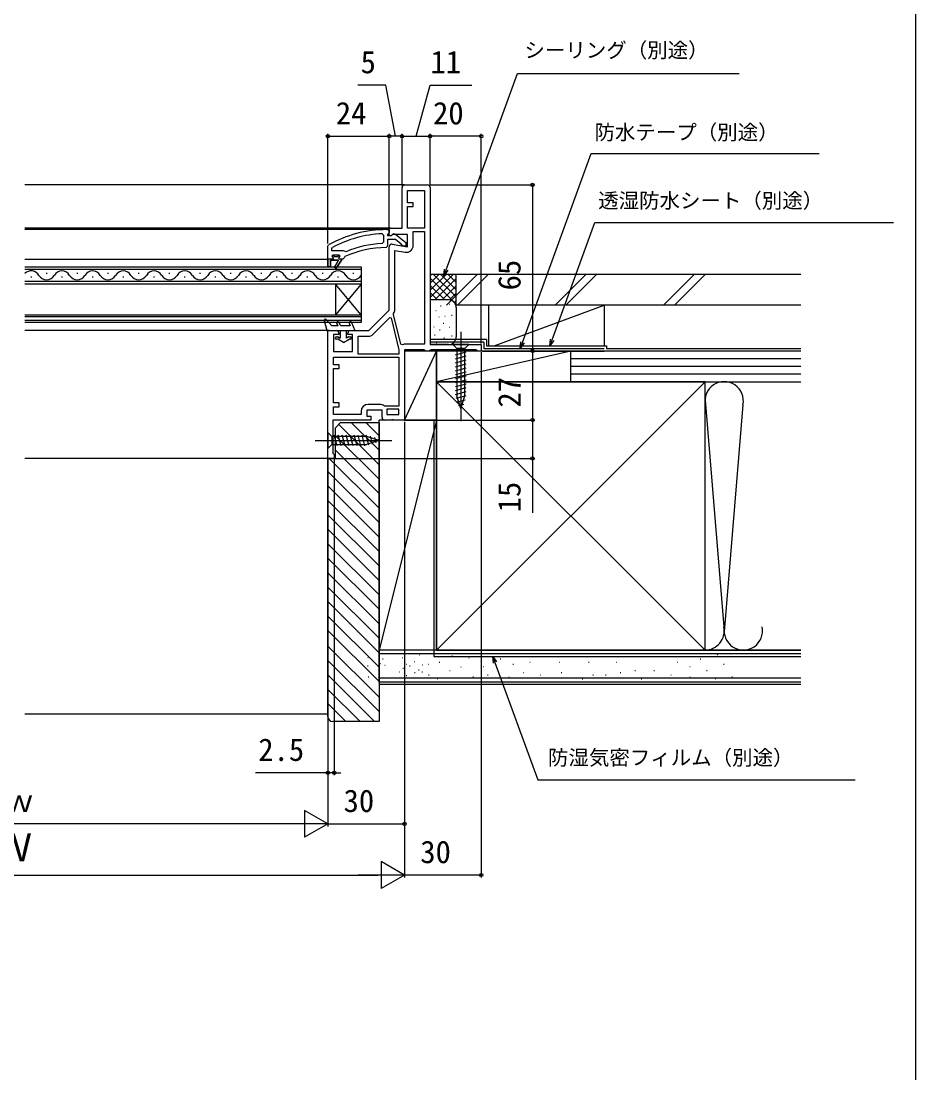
# Model space of a CAD drawing. Units: millimetres, scale not verified. Extents: x -525 to 525, y -785 to 781.
# Drawn here: x 175 to 525, y 32.8 to 444.3 of the extents above; entities that cross this region are included whole.
import ezdxf
from ezdxf.enums import TextEntityAlignment as Align

# ---------------------------------------------------------------- set-up
doc = ezdxf.new("R2010")
doc.units = ezdxf.units.MM
doc.header["$LTSCALE"] = 4
for name, color, linetype in [('0-2_YKK_11', 7, 'Continuous'), ('0-3_YKK_12', 2, 'Continuous'), ('0-4_YKK_13', 4, 'Continuous'), ('0-6_YKK_D', 6, 'Continuous'), ('0-7_YKK_ZWAK', 7, 'Continuous'), ('0-8_YSS_K', 3, 'Continuous'), ('0-9_YSS_KE', 3, 'Continuous')]:
    doc.layers.add(name, color=color, linetype=linetype)
doc.styles.add('ＭＳ ゴシック', font='')
doc.styles.get('ＭＳ ゴシック').set_extended_font_data('MS Gothic')

msp = doc.modelspace()

# ---------------------------------------------------------------- linework, layer by layer
at = {"layer": '0-2_YKK_11'}
for p, q in [((325.005, 380.2), (334.005, 380.2)), ((322.805, 315.2), (322.805, 314)), ((315.305, 294.3), (310.705, 294.3))]:
    msp.add_line(p, q, dxfattribs=at)
for points in [[(335.005, 379.2), (335.005, 317.7), (355.005, 317.7), (355.005, 315.2), (353.705, 315.2), (353.272, 315.45), (352.839, 315.7), (335.371, 315.7), (334.938, 315.45), (334.505, 315.2), (333.405, 315.2), (332.972, 315.45), (332.539, 315.7), (325.005, 315.7), (325.005, 288.2), (320.763, 288.2), (320.58, 288.32), (320.03, 288.32), (319.847, 288.2), (317.205, 288.2)], [(320.178, 356.985), (326.205, 355.922), (326.205, 360.8), (320.448, 360.8), (319.52, 360.22), (319.005, 360.505), (319.005, 363.2), (324.005, 363.2), (324.005, 379.2)], [(318.005, 362.7), (319.005, 362.7), (319.005, 361.6), (318.567, 361.104), (318.305, 360.806), (318.305, 360.4), (319.705, 360.4), (320.105, 360.6)], [(316.184, 361.063), (316.705, 360.563), (316.705, 357.76), (316.227, 357.261)], [(321.522, 360.787), (325.505, 357.675), (325.505, 356.2), (324.404, 356.2), (323.904, 356.675), (323.713, 357.045), (321.466, 358.8), (318.305, 358.8), (318.305, 356.199), (317.807, 355.699)], [(332.805, 362), (332.805, 317.9), (325.505, 317.9)], [(328.405, 356.518), (328.405, 362), (332.805, 362)], [(295.005, 351.2), (295.005, 356.247), (295.258, 356.682)], [(301.117, 354.4), (296.605, 354.4), (296.605, 355.306), (296.867, 355.745)], [(302.101, 354.055), (301.511, 354.208), (301.117, 354.4)], [(303.805, 323.2), (311.005, 323.2), (319.005, 331.2), (319.005, 356)], [(321.205, 331.407), (321.205, 354.57), (325.236, 353.859)], [(301.696, 352.126), (301.405, 351.686), (300.905, 351.2), (300.305, 351.2), (300.305, 350.7), (298.218, 347.568), (297.54, 347.989), (299.105, 350.7), (296.005, 350.7), (296.005, 348.2), (295.005, 348.2), (295.005, 351.2), (295.005, 348.2), (296.005, 348.2), (296.005, 350.7), (299.105, 350.7), (297.54, 347.989), (298.218, 347.568), (300.305, 350.7), (300.305, 351.2), (299.505, 351.2), (299.205, 351.5), (299.43, 351.79), (299.805, 352.275), (299.805, 352.3), (298.999, 352.3), (298.701, 352.037), (297.709, 352.037), (297.411, 352.3), (296.605, 352.3), (297.105, 352.8), (299.305, 352.8), (299.805, 352.3), (298.999, 352.3), (298.701, 352.037), (297.709, 352.037), (297.411, 352.3), (296.605, 352.3), (296.98, 351.79), (297.205, 351.5)], [(297.205, 351.5), (296.905, 351.2), (295.005, 351.2)], [(324.224, 317.577), (323.501, 317.898), (320.661, 329.483), (320.734, 329.884)], [(312.707, 321.791), (319.196, 328.28), (319.759, 328.123), (322.81, 315.677), (322.822, 315.502)], [(316.205, 289.2), (316.205, 292.1), (310.205, 292.1), (310.205, 289.7), (311.805, 289.7), (311.805, 288.2), (297.005, 288.2), (297.005, 275.292), (297.255, 274.996), (297.505, 274.7), (297.505, 273.2), (295.005, 273.2), (295.005, 323.2), (298.305, 323.2)], [(299.305, 322.2), (299.305, 321.7), (297.205, 321.7), (297.205, 315), (304.605, 315), (304.605, 321.7), (302.805, 321.7), (302.805, 322.2)], [(322.805, 314), (306.805, 314), (306.805, 321), (310.798, 321)], [(297.205, 312.8), (322.805, 312.8), (322.805, 293.6), (317.302, 293.6), (316.99, 293.709)], [(308.005, 291.6), (308.005, 290.4), (297.205, 290.4), (297.205, 293.4), (299.405, 293.4), (299.405, 294.9), (297.205, 294.9), (297.205, 308.3), (299.405, 308.3), (299.405, 309.8), (297.205, 309.8), (297.205, 312.8)]]:
    msp.add_lwpolyline(points, dxfattribs=at)
for points in [[(332.805, 378), (332.805, 363.2), (326.205, 363.2), (326.205, 371.7), (328.405, 371.7), (328.405, 373.2), (326.205, 373.2), (326.205, 378)], [(322.805, 292.4), (318.005, 292.4), (318.005, 290.4), (322.805, 290.4)]]:
    msp.add_lwpolyline(points, close=True, dxfattribs=at)
for centre, radius, start, end in [((325.005, 379.2), 1, 90, 180), ((334.005, 379.2), 1, 360, 90), ((318.005, 316.7), 46, 89.99999, 119.63715), ((318.005, 316.7), 44.4, 92.34992, 118.42982), ((320.905, 360), 1, 51.91328, 143.13011), ((318.005, 316.7), 39, 90.29012, 114.71984), ((318.005, 316.7), 40.6, 92.5101, 113.06204), ((320.005, 356), 1, 80, 180), ((325.705, 356.518), 2.7, 260, 0), ((318.505, 331.407), 2.7, 325.65676, 360), ((298.305, 322.2), 1, 0, 90), ((303.805, 322.2), 1, 90, 180), ((310.798, 323.7), 2.7, 270, 315), ((325.505, 315.2), 2.7, 90, 118.31334), ((325.505, 315.2), 2.7, 173.58075, 180), ((310.705, 291.6), 2.7, 90, 180), ((315.305, 291.6), 2.7, 51.37517, 90), ((317.205, 289.2), 1, 180, 270)]:
    msp.add_arc(centre, radius, start, end, dxfattribs=at)
at = {"layer": '0-3_YKK_12'}
for p, q in [((325.005, 380.2), (176.505, 380.2)), ((319.505, 363.2), (176.505, 363.2)), ((319.005, 362.7), (176.505, 362.7)), ((176.505, 351.2), (295.005, 351.2)), ((176.505, 347.2), (308.005, 347.2)), ((308.005, 342.4), (176.505, 342.4)), ((179.205, 344.04), (178.805, 344.04)), ((185.205, 345.56), (184.805, 345.56)), ((191.205, 344.04), (190.805, 344.04)), ((197.205, 345.56), (196.805, 345.56)), ((203.205, 344.04), (202.805, 344.04)), ((209.205, 345.56), (208.805, 345.56)), ((215.205, 344.04), (214.805, 344.04)), ((221.205, 345.56), (220.805, 345.56)), ((227.205, 344.04), (226.805, 344.04)), ((233.205, 345.56), (232.805, 345.56)), ((239.205, 344.04), (238.805, 344.04)), ((245.205, 345.56), (244.805, 345.56)), ((251.205, 344.04), (250.805, 344.04)), ((257.205, 345.56), (256.805, 345.56)), ((263.205, 344.04), (262.805, 344.04)), ((269.205, 345.56), (268.805, 345.56)), ((275.205, 344.04), (274.805, 344.04)), ((281.205, 345.56), (280.805, 345.56)), ((287.205, 344.04), (286.805, 344.04)), ((293.205, 345.56), (292.805, 345.56)), ((299.205, 344.04), (298.805, 344.04)), ((305.205, 345.56), (304.805, 345.56)), ((298.005, 341.4), (298.005, 329.4)), ((308.005, 341.4), (298.005, 329.4)), ((308.005, 329.4), (298.005, 341.4)), ((308.005, 341.4), (308.005, 329.4)), ((176.505, 328.7), (308.005, 328.7)), ((308.005, 327.1), (176.505, 327.1)), ((295.505, 323.2), (176.505, 323.2)), ((295.505, 273.203), (176.505, 273.203))]:
    msp.add_line(p, q, dxfattribs=at)
for points in [[(176.505, 348.2), (308.005, 348.2), (308.005, 341.4), (176.505, 341.4)], [(176.505, 329.4), (308.005, 329.4), (308.005, 326.4), (176.505, 326.4)]]:
    msp.add_lwpolyline(points, dxfattribs=at)
for centre, start, end in [((179.005, 343.123), 29.20254, 136.67029), ((191.005, 343.123), 29.20254, 150.79746), ((203.005, 343.123), 29.20254, 150.79746), ((215.005, 343.123), 29.20254, 150.79746), ((227.005, 343.123), 29.20254, 150.79746), ((239.005, 343.123), 29.20254, 150.79746), ((251.005, 343.123), 29.20254, 150.79746), ((263.005, 343.123), 29.20254, 150.79746), ((275.005, 343.123), 29.20254, 150.79746), ((287.005, 343.123), 29.20254, 150.79746), ((299.005, 343.123), 29.20254, 150.79746), ((185.005, 346.477), 209.20254, 330.79746), ((197.005, 346.477), 209.20254, 330.79746), ((209.005, 346.477), 209.20254, 330.79746), ((221.005, 346.477), 209.20254, 330.79746), ((233.005, 346.477), 209.20254, 330.79746), ((245.005, 346.477), 209.20254, 330.79746), ((257.005, 346.477), 209.20254, 330.79746), ((269.005, 346.477), 209.20254, 330.79746), ((281.005, 346.477), 209.20254, 330.79746), ((293.005, 346.477), 209.20254, 330.79746), ((305.005, 346.477), 209.20254, 330.79746)]:
    msp.add_arc(centre, 3.437, start, end, dxfattribs=at)
at = {"layer": '0-4_YKK_13'}
for p, q in [((293.616, 327.204), (294.605, 323.2)), ((294.303, 327.567), (296.605, 325)), ((298.974, 325), (298.463, 325.966)), ((303.344, 326.007), (303.766, 325)), ((304.266, 326.393), (305.605, 323.2)), ((294.605, 323.2), (305.605, 323.2)), ((298.974, 325), (296.605, 325)), ((299.805, 323.2), (299.805, 320.271)), ((302.305, 320.271), (302.305, 323.2)), ((347.005, 322.7), (347.005, 287.7)), ((298.205, 320.7), (298.955, 320.7)), ((298.839, 319.9), (298.205, 319.9)), ((301.055, 318.5), (298.839, 319.9)), ((299.155, 320.646), (299.805, 320.271)), ((301.055, 318.5), (303.271, 319.9)), ((302.955, 320.646), (302.305, 320.271)), ((303.155, 320.7), (303.905, 320.7)), ((303.905, 319.9), (303.271, 319.9)), ((350.105, 317.7), (343.905, 317.7)), ((343.905, 317.7), (345.455, 316.15)), ((350.105, 317.7), (348.555, 316.15)), ((344.905, 313.723), (349.105, 314.849)), ((344.905, 312.171), (349.105, 313.296)), ((345.455, 316.15), (345.455, 297.616)), ((348.555, 316.15), (345.455, 316.15)), ((348.555, 297.616), (348.555, 316.15)), ((344.905, 310.618), (349.105, 311.743)), ((344.905, 309.065), (349.105, 310.19)), ((344.905, 307.512), (349.105, 308.637)), ((344.905, 305.959), (349.105, 307.084)), ((344.905, 304.406), (349.105, 305.531)), ((344.905, 302.853), (349.105, 303.979)), ((344.905, 301.3), (349.105, 302.426)), ((344.905, 299.747), (349.105, 300.873)), ((344.905, 298.194), (349.105, 299.32)), ((345.164, 296.711), (349.105, 297.767)), ((347.005, 292.7), (345.455, 297.616)), ((347.005, 292.7), (348.555, 297.616)), ((345.615, 295.279), (348.651, 296.092)), ((346.067, 293.847), (348.116, 294.396)), ((290.005, 280.2), (320.005, 280.2)), ((295.005, 283.3), (295.005, 277.1)), ((295.005, 283.3), (296.555, 281.75)), ((310.089, 281.75), (296.555, 281.75)), ((296.555, 281.75), (296.555, 278.65)), ((298.64, 278.1), (297.515, 282.3)), ((300.193, 278.1), (299.067, 282.3)), ((301.746, 278.1), (300.62, 282.3)), ((303.299, 278.1), (302.173, 282.3)), ((304.852, 278.1), (303.726, 282.3)), ((306.405, 278.1), (305.279, 282.3)), ((307.957, 278.1), (306.832, 282.3)), ((309.51, 278.1), (308.385, 282.3)), ((310.994, 278.359), (309.938, 282.3)), ((315.005, 280.2), (310.089, 281.75)), ((315.005, 280.2), (310.089, 278.65)), ((312.426, 278.81), (311.612, 281.846)), ((313.858, 279.262), (313.309, 281.312)), ((295.005, 277.1), (296.555, 278.65)), ((296.555, 278.65), (310.089, 278.65))]:
    msp.add_line(p, q, dxfattribs=at)
msp.add_lwpolyline([(303.766, 325), (300.105, 325), (299.347, 326.434)], dxfattribs=at)
for centre, radius, start, end in [((294.005, 327.3), 0.4, 41.88663, 193.8652), ((298.905, 326.2), 0.5, 27.86478, 207.86478), ((303.805, 326.2), 0.5, 22.74717, 202.74717), ((298.205, 320.3), 0.4, 90.00219, 270), ((298.955, 320.3), 0.4, 60.0011, 90), ((303.155, 320.3), 0.4, 90, 120.00159), ((303.905, 320.3), 0.4, 270, 90.00219)]:
    msp.add_arc(centre, radius, start, end, dxfattribs=at)
at = {"layer": '0-6_YKK_D'}
for p, q in [((295, 357.247), (295, 400.224)), ((295, 399.224), (319, 399.224)), ((319, 363.7), (319, 400.224)), ((319, 363.2), (319, 400.224)), ((324, 399.224), (319, 399.224)), ((324, 380.2), (324, 400.224)), ((324, 379.972), (324, 400.224)), ((324, 399.224), (335, 399.224)), ((335, 380.2), (335, 400.224)), ((335, 380.2), (335, 400.224)), ((355, 399.224), (335, 399.224)), ((355, 318.2), (355, 400.224)), ((335, 380.199), (376, 380.199)), ((375, 380.199), (375, 315.199)), ((355, 314.7), (355, 109.199)), ((355.5, 315.199), (376, 315.199)), ((355.5, 315.199), (376, 315.199)), ((375, 315.199), (375, 288.199)), ((325.5, 288.199), (376, 288.199)), ((325.5, 288.199), (376, 288.199)), ((325.002, 287.5), (325.002, 109.199)), ((325.002, 287.5), (325.002, 109.199)), ((295, 272.7), (295, 149.199)), ((297.5, 272.7), (297.5, 149.199)), ((298, 273.199), (376, 273.199)), ((325.002, 267.391), (325.002, 129.199)), ((295.002, 171.199), (295.002, 129.199)), ((295.002, 171.199), (295.002, 129.199)), ((295, 150.199), (266.673, 150.199)), ((297.5, 150.199), (295, 150.199)), ((297.5, 150.199), (300.05, 150.199)), ((295.002, 130.199), (285.909, 135.449)), ((285.909, 135.449), (285.909, 124.949)), ((284.502, 130.199), (65.5, 130.199)), ((295.002, 130.199), (276.816, 130.199)), ((295.002, 130.199), (285.909, 124.949)), ((295.002, 130.199), (325.002, 130.199)), ((325.002, 110.199), (315.909, 115.449)), ((315.909, 115.449), (315.909, 104.949)), ((35.502, 110.199), (314.502, 110.199)), ((325.002, 110.199), (306.816, 110.199)), ((325.002, 110.199), (315.909, 104.949)), ((355, 110.199), (325.002, 110.199))]:
    msp.add_line(p, q, dxfattribs=at)
for points in [[(340.376, 344.61), (341.248, 347.007), (369.199, 423.802), (455.83, 423.802)], [(321.5, 399.224), (317.638, 419.224), (306.683, 419.224)], [(329.5, 399.224), (334.955, 419.224), (351.296, 419.224)], [(370.199, 316.2), (371.071, 318.596), (397.984, 392.538), (487.142, 392.538)], [(381.819, 317.2), (382.691, 319.596), (399.393, 365.483), (516.256, 365.483)], [(341.89, 346.773), (340.376, 344.61), (340.606, 347.24)], [(371.713, 318.363), (370.199, 316.2), (370.429, 318.83)], [(383.333, 319.363), (381.819, 317.2), (382.049, 319.83)], [(375, 288.199), (375, 273.199), (375, 251.922)], [(359.723, 193.07), (359.493, 195.7), (361.007, 193.537)], [(359.493, 195.7), (360.365, 193.304), (377.066, 147.417), (501.205, 147.417)]]:
    msp.add_lwpolyline(points, dxfattribs=at)
for centre in [(295, 399.224), (319, 399.224), (319, 399.224), (324, 399.224), (324, 399.224), (335, 399.224), (335, 399.224), (355, 399.224), (375, 380.199), (375, 315.199), (375, 315.199), (375, 288.199), (375, 288.199), (375, 273.199), (295, 150.199), (297.5, 150.199), (325.002, 130.199), (355, 110.199)]:
    msp.add_circle(centre, 0.637, dxfattribs=at)
at = {"layer": '0-7_YKK_ZWAK'}
msp.add_lwpolyline([(-525, -784.8), (525, -784.8), (525, 745.2)], dxfattribs=at)
at = {"layer": '0-8_YSS_K'}
for p, q in [((345.2, 345.2), (334.997, 345.2)), ((334.997, 336.139), (344.058, 345.2)), ((334.997, 338.967), (341.229, 345.2)), ((334.997, 341.796), (338.401, 345.2)), ((334.997, 344.624), (335.573, 345.2)), ((334.997, 343.717), (345.2, 333.514)), ((336.342, 345.2), (345.2, 336.342)), ((336.886, 335.2), (345.2, 343.514)), ((339.171, 345.2), (345.2, 339.171)), ((341.442, 333.2), (353.442, 345.2)), ((341.999, 345.2), (345.2, 341.999)), ((344.827, 345.2), (345.2, 344.827)), ((345.2, 332.2), (345.2, 345.2)), ((357.685, 345.2), (345.685, 333.2)), ((383.869, 333.2), (395.869, 345.2)), ((388.111, 333.2), (400.111, 345.2)), ((426.295, 333.2), (438.295, 345.2)), ((430.538, 333.2), (442.538, 345.2)), ((334.997, 340.888), (340.685, 335.2)), ((334.997, 338.06), (337.857, 335.2)), ((339.715, 335.2), (345.2, 340.685)), ((342.525, 335.182), (345.2, 337.857)), ((342.2, 335.2), (334.997, 335.2)), ((342.395, 333.532), (342.595, 333.532)), ((344.405, 334.234), (345.2, 335.028)), ((337.201, 331.034), (337.401, 331.034)), ((339.057, 332.865), (339.257, 332.865)), ((345.2, 332.2), (345.2, 320.7)), ((358.003, 317.2), (358.003, 333.2)), ((403.003, 333.2), (358.003, 333.2)), ((338.389, 328.525), (338.589, 328.525)), ((340.123, 326.066), (340.323, 326.066)), ((340.726, 328.859), (340.926, 328.859)), ((343.396, 329.193), (343.596, 329.193)), ((336.416, 324.605), (336.616, 324.605)), ((336.72, 321.511), (336.92, 321.511)), ((338.723, 323.518), (338.923, 323.518)), ((342.395, 324.519), (342.595, 324.519)), ((343.396, 321.178), (343.596, 321.178)), ((342.2, 317.7), (335.2, 317.7)), ((337.388, 318.507), (337.588, 318.507)), ((340.058, 317.839), (340.258, 317.839)), ((340.392, 320.346), (340.592, 320.346)), ((325, 288.2), (337.5, 315.2)), ((325, 315.2), (325, 288.2)), ((337.5, 315.2), (325, 315.2)), ((390, 315.2), (337.5, 303.2)), ((337.5, 288.2), (337.5, 315.2)), ((358.003, 315.2), (403.003, 315.2)), ((390, 303.2), (390, 315.2)), ((480.006, 315.2), (390, 315.2)), ((480.006, 312.2), (390, 312.2)), ((480.006, 309.2), (390, 309.2)), ((480.006, 306.2), (390, 306.2)), ((337.5, 198.2), (442.5, 303.2)), ((337.5, 303.2), (442.5, 198.2)), ((390, 303.2), (480.006, 303.2)), ((442.5, 303.2), (480.006, 303.2)), ((442.506, 296.006), (449.842, 207.232)), ((457.342, 294.168), (450, 205.319)), ((337.5, 288.2), (315.002, 288.2)), ((337.5, 288.2), (315.002, 198.2)), ((325, 288.2), (337.5, 288.2)), ((337.5, 198.2), (337.5, 288.2)), ((299.257, 286.455), (315.002, 270.71)), ((304.169, 287.2), (315.002, 276.367)), ((309.826, 287.2), (315.002, 282.023)), ((298.002, 282.053), (315.002, 265.053)), ((298.002, 276.396), (315.002, 259.396)), ((295.541, 273.2), (315.002, 253.739)), ((295.002, 268.082), (315.002, 248.082)), ((295.002, 262.425), (315.002, 242.425)), ((295.002, 256.769), (315.002, 236.769)), ((295.002, 251.112), (315.002, 231.112)), ((295.002, 245.455), (315.002, 225.455)), ((295.002, 239.798), (315.002, 219.798)), ((295.002, 234.141), (315.002, 214.141)), ((295.002, 228.484), (315.002, 208.484)), ((295.002, 222.827), (315.002, 202.827)), ((295.002, 217.171), (315.002, 197.171)), ((295.002, 211.514), (315.002, 191.514)), ((295.002, 205.857), (315.002, 185.857)), ((295.002, 199.794), (315.002, 179.794)), ((442.5, 198.2), (480.006, 198.2)), ((295.002, 194.137), (315.002, 174.137)), ((310.57, 195.345), (310.77, 195.345)), ((314.955, 193.692), (315.155, 193.692)), ((480.006, 196.7), (315.002, 196.7)), ((316.381, 194.744), (316.581, 194.744)), ((324.146, 195.345), (324.346, 195.345)), ((328.715, 193.692), (328.915, 193.692)), ((330.684, 196.37), (330.884, 196.37)), ((338.54, 193.486), (338.74, 193.486)), ((343.481, 195.981), (343.681, 195.981)), ((350.108, 195.201), (350.308, 195.201)), ((354.199, 195.634), (354.399, 195.634)), ((362.44, 194.81), (362.64, 194.81)), ((373.979, 193.486), (374.179, 193.486)), ((378.924, 195.634), (379.124, 195.634)), ((385.448, 193.486), (385.648, 193.486)), ((391.217, 195.634), (391.417, 195.634)), ((396.986, 193.486), (397.186, 193.486)), ((401.931, 195.634), (402.131, 195.634)), ((407.701, 193.486), (407.901, 193.486)), ((415.118, 195.634), (415.318, 195.634)), ((424.184, 195.634), (424.384, 195.634)), ((431.601, 193.486), (431.801, 193.486)), ((440.667, 194.81), (440.867, 194.81)), ((447.26, 196.458), (447.46, 196.458)), ((310.535, 191.98), (310.735, 191.98)), ((315.409, 193.006), (315.609, 193.006)), ((317.245, 192.291), (317.445, 192.291)), ((322.867, 189.699), (323.067, 189.699)), ((324.373, 191.133), (324.573, 191.133)), ((324.794, 191.354), (324.994, 191.354)), ((325.617, 192.752), (325.817, 192.752)), ((326.96, 191.98), (327.16, 191.98)), ((328.942, 189.481), (329.142, 189.481)), ((330.455, 190.413), (330.655, 190.413)), ((331.798, 189.641), (331.998, 189.641)), ((331.835, 192.429), (332.035, 192.429)), ((334.192, 192.752), (334.392, 192.752)), ((342.661, 190.189), (342.861, 190.189)), ((346.99, 191.583), (347.19, 191.583)), ((355.847, 191.838), (356.047, 191.838)), ((367.385, 192.662), (367.585, 192.662)), ((371.506, 189.365), (371.706, 189.365)), ((386.272, 189.365), (386.472, 189.365)), ((409.349, 189.365), (409.549, 189.365)), ((415.118, 190.189), (415.318, 190.189)), ((422.535, 190.189), (422.735, 190.189)), ((436.546, 191.838), (436.746, 191.838)), ((443.139, 190.189), (443.339, 190.189)), ((449.733, 192.662), (449.933, 192.662)), ((295.002, 188.48), (313.283, 170.199)), ((310.762, 187.769), (310.962, 187.769)), ((480.006, 187.2), (315.002, 187.2)), ((325.634, 188.248), (325.834, 188.248)), ((331.463, 187.295), (331.663, 187.295)), ((334.419, 188.541), (334.619, 188.541)), ((337.688, 186.893), (337.888, 186.893)), ((346.8, 187.295), (347, 187.295)), ((351.726, 187.717), (351.926, 187.717)), ((357.495, 188.541), (357.695, 188.541)), ((365.737, 187.717), (365.937, 187.717)), ((378.099, 188.541), (378.299, 188.541)), ((394.514, 186.893), (394.714, 186.893)), ((398.635, 188.541), (398.835, 188.541)), ((403.58, 188.541), (403.78, 188.541)), ((417.59, 186.893), (417.79, 186.893)), ((429.129, 188.541), (429.329, 188.541)), ((436.546, 187.717), (436.746, 187.717)), ((446.436, 186.893), (446.636, 186.893)), ((453.029, 187.717), (453.229, 187.717)), ((295.002, 182.823), (307.626, 170.199)), ((480.006, 184.7), (315.002, 184.7)), ((295.002, 177.259), (302.062, 170.199)), ((176.502, 173.197), (295.002, 173.197))]:
    msp.add_line(p, q, dxfattribs=at)
for points in [[(360.003, 317.2), (403.003, 333.2), (403.003, 317.2)], [(337.5, 198.2), (315.002, 198.2), (315.002, 288.2)]]:
    msp.add_lwpolyline(points, dxfattribs=at)
msp.add_lwpolyline([(390, 303.2), (390, 315.2), (337.5, 315.2), (337.5, 303.2)], close=True, dxfattribs=at)
for centre, radius, start, end in [((342.2, 332.2), 3, 0, 90), ((342.2, 320.7), 3, 270, 0), ((450, 295.7), 7.5, 348.21668, 191.78379), ((442.5, 205.7), 7.5, 270, 11.78354), ((457.5, 205.7), 7.5, 168.21646, 11.78354)]:
    msp.add_arc(centre, radius, start, end, dxfattribs=at)
at = {"layer": '0-9_YSS_KE'}
for p, q in [((480.006, 345.2), (345.2, 345.2)), ((357, 319.7), (335, 319.7)), ((356, 318.7), (335, 318.7)), ((404, 317.2), (404, 316.2)), ((404, 316.2), (480.006, 316.2)), ((442.5, 289.235), (442.5, 303.2)), ((442.5, 198.2), (442.5, 295.7)), ((336.5, 288.2), (336.5, 195.7)), ((480.006, 198.2), (315.002, 198.2)), ((336.5, 195.7), (480.006, 195.7))]:
    msp.add_line(p, q, dxfattribs=at)
for points in [[(480.006, 333.2), (345.2, 333.2), (345.2, 345.2)], [(356, 318.7), (356, 316.2), (403, 316.2)], [(357, 319.7), (357, 317.2), (404, 317.2)], [(442.5, 303.2), (337.5, 303.2), (337.5, 198.2), (442.5, 198.2)], [(295.002, 172.199), (295.002, 273.199), (298.002, 273.199), (298.002, 285.199), (300.002, 287.199), (315.002, 287.199)], [(315.002, 287.199), (315.002, 170.199), (297.002, 170.199)], [(480.006, 185.7), (315.002, 185.7), (315.002, 198.2)]]:
    msp.add_lwpolyline(points, dxfattribs=at)
msp.add_arc((297.002, 172.199), 2, 180.00001, 269.99999, dxfattribs=at)

# ---------------------------------------------------------------- texts
at = {"layer": '0-6_YKK_D', "style": 'ＭＳ ゴシック'}
for s, height, p in [('シーリング（別途）', 5.865, (371.89, 428.214)), ('5', 8.798, (307.797, 421.224)), ('11', 8.798, (335.114, 421.224)), ('24', 8.798, (298.102, 401.224)), ('20', 8.798, (336.136, 401.224)), ('防水テープ（別途）', 5.865, (399.276, 396.099)), ('透湿防水シート（別途）', 5.865, (400.719, 369.367)), ('2.5', 8.798, (267.786, 152.199)), ('防湿気密フィルム（別途）', 5.865, (381.093, 151.45)), ('ｗ', 8.798, (168.251, 132.199)), ('30', 8.798, (301.139, 132.199)), ('Ｗ', 11, (164.349, 112.199)), ('30', 8.798, (331.138, 112.199))]:
    msp.add_text(s, height=height, dxfattribs=at).set_placement(p, align=Align.BOTTOM_LEFT)
for s, p in [('65', (373, 338.938)), ('27', (373, 293.074)), ('15', (373, 252.081))]:
    msp.add_text(s, height=8.798, rotation=90, dxfattribs=at).set_placement(p, align=Align.BOTTOM_LEFT)

doc.saveas('drawing.dxf')
